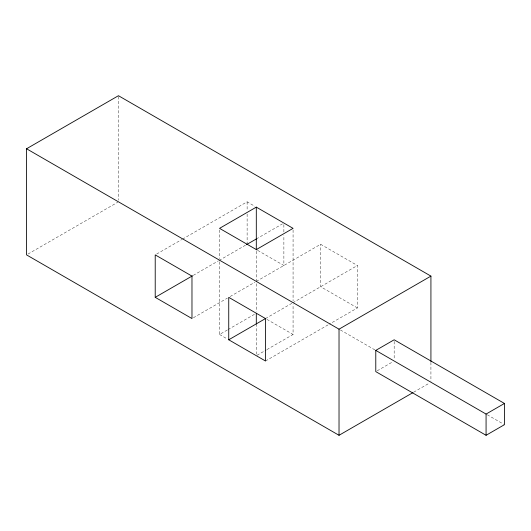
<?xml version="1.0" encoding="UTF-8"?>
<svg xmlns="http://www.w3.org/2000/svg" width="531" height="531" viewBox="0 0 531 531"><rect width="100%" height="100%" fill="white"/><g stroke="black" fill="none" stroke-linecap="round" stroke-linejoin="round"><path stroke-width="0.4" stroke-dasharray="2.65 1.99" d="M27.984 254.057L117.736 202.245M156.652 254.057L181.781 239.547M182.498 239.136L247.121 201.826L254.893 206.32M193.271 275.363L218.4 260.86M219.117 260.442L245.707 245.09M256.307 238.97L282.465 223.87M193.39 317.744L227.328 298.15M230.155 296.517L254.893 282.233M256.307 281.417L320.644 244.273L357.403 265.5L357.403 307.947L329.399 324.116M219.549 261.829L219.549 334.477L227.328 329.99M228.031 329.578L254.893 314.073M265.5 318.56L292.063 303.221M292.787 302.809L357.403 265.5M257.017 355.292L266.21 349.989M266.914 349.584L293.072 334.477L293.072 304.276M265.5 361.007L328.682 324.527M377.196 370.804L392.754 361.823M413.695 392.183L429.493 383.063M257.721 250.4L283.879 265.5L283.879 235.299M357.403 307.947L320.644 286.727L320.644 244.273M340.417 329.977L374.899 349.883M487.266 414.757L503.733 424.269M266.914 319.377L293.072 334.477M219.549 334.477L227.328 338.97M430.926 362.334L430.926 381.404M394.168 341.42L394.168 359.374M293.072 229.989L293.072 301.011M283.879 224.686L283.879 232.034M256.307 251.216L256.307 311.624M256.307 323.864L256.307 354.071M247.121 201.826L247.121 210.807M247.121 214.073L247.121 244.273M219.549 229.989L219.549 258.564M118.453 96.536L118.453 200.167"/><path stroke-width="0.8" d="M412.979 392.595L339.024 435.294L26.55 254.887L26.55 148.766L118.453 95.706L430.926 276.113L430.926 361.505M256.307 207.13L256.307 249.583L293.072 228.357L256.307 207.13L219.549 228.357L257.017 249.988M155.218 297.333L191.976 318.56L191.976 276.113L155.218 254.887L155.218 297.333L192.554 275.781M246.411 244.685L256.307 238.97M228.742 339.787L265.5 318.56L265.5 361.007L228.742 339.787L228.742 297.333L265.5 318.56M26.55 148.766L339.024 329.174L430.926 276.113M375.782 350.394L394.168 339.787L504.45 403.454L504.45 424.681L486.071 435.294L375.782 371.62L375.782 350.394L486.071 414.067L504.45 403.454M486.071 414.067L486.071 435.294M339.024 329.174L339.024 435.294M256.307 313.257L256.307 323.864"/></g></svg>
